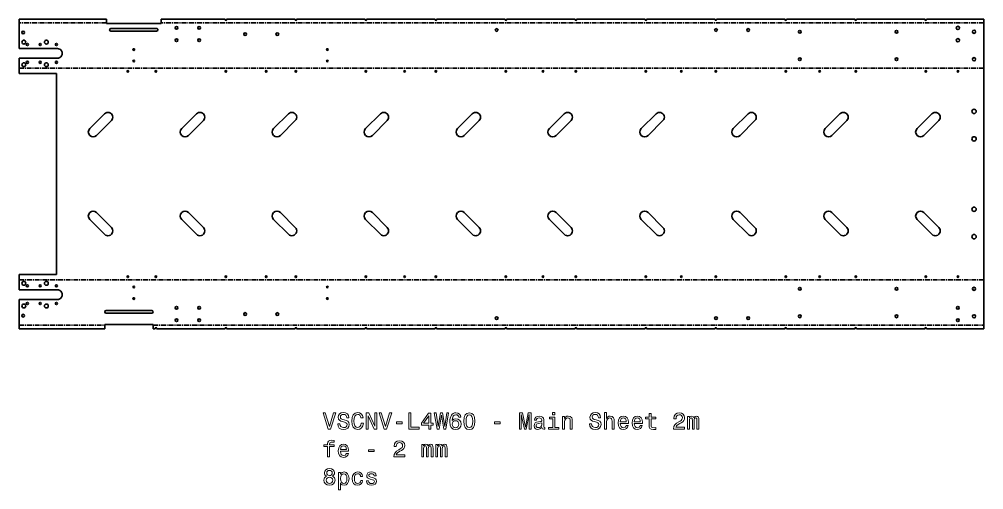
# Model space of a CAD drawing. Extents: x -6853 to 6025, y 489 to 1946.
# Drawn here: x -900 to 2090, y 489 to 1946 of the extents above; entities that cross this region are included whole.
import ezdxf

# ---------------------------------------------------------------- set-up
doc = ezdxf.new("R2010")
doc.units = 0
doc.linetypes.add('AXES', pattern=[24, 15, -3, 3, -3])

msp = doc.modelspace()

# ---------------------------------------------------------------- linework, layer by layer
at = {"color": 7, "lineweight": 35}
for p, q in [((-900.5, 1945.930908), (-900.5, 1855.267456)), ((-900.5, 1945.930908), (-630.5, 1945.930908)), ((-460.5, 1945.930908), (-262.29126, 1945.930908)), ((-257.70874, 1945.930908), (-45.29126, 1945.930908)), ((-40.70874, 1945.930908), (171.70874, 1945.930908)), ((176.29126, 1945.930908), (388.70874, 1945.930908)), ((393.29126, 1945.930908), (605.70874, 1945.930908)), ((610.29126, 1945.930908), (822.70874, 1945.930908)), ((827.29126, 1945.930908), (1039.70874, 1945.930908)), ((1044.29126, 1945.930908), (1256.70874, 1945.930908)), ((1261.29126, 1945.930908), (1473.70874, 1945.930908)), ((1478.29126, 1945.930908), (1690.70874, 1945.930908)), ((1695.29126, 1945.930908), (1907.70874, 1945.930908)), ((1912.29126, 1945.930908), (2089.5, 1945.930908)), ((2089.5, 987.277222), (2089.5, 1945.930908)), ((-630.5, 1932.767456), (-460.5, 1932.767456)), ((-616.25, 1917.767456), (-474.75, 1917.767456)), ((-616.25, 1909.267456), (-474.75, 1909.267456)), ((-900.5, 1855.267456), (-782.5, 1855.267456)), ((-900.5, 1825.267456), (-782.5, 1825.267456)), ((-900.5, 1825.267456), (-900.5, 1777.604004)), ((-900.5, 1777.604004), (-785.5, 1777.604004)), ((-785.5, 1777.604004), (-785.5, 1155.604004)), ((-682.068542, 1607.210693), (-636.106567, 1653.172607)), ((-397.068542, 1607.210693), (-351.106628, 1653.172607)), ((-112.068542, 1607.210693), (-66.106628, 1653.172607)), ((172.931519, 1607.210693), (218.893433, 1653.172607)), ((457.931519, 1607.210693), (503.893433, 1653.172607)), ((742.931519, 1607.210693), (788.893433, 1653.172607)), ((1027.931519, 1607.210693), (1073.893433, 1653.172607)), ((1312.931396, 1607.210693), (1358.893311, 1653.172607)), ((1597.931396, 1607.210693), (1643.893311, 1653.172607)), ((1882.931396, 1607.210693), (1928.893311, 1653.172607)), ((-660.855347, 1585.997437), (-614.893433, 1631.959473)), ((-375.855347, 1585.997437), (-329.893372, 1631.959473)), ((-90.855347, 1585.997437), (-44.893372, 1631.959473)), ((194.144653, 1585.997437), (240.106567, 1631.959473)), ((479.144653, 1585.997437), (525.106567, 1631.959473)), ((764.144653, 1585.997437), (810.106567, 1631.959473)), ((1049.144653, 1585.997437), (1095.106567, 1631.959473)), ((1334.144775, 1585.997437), (1380.106689, 1631.959473)), ((1619.144775, 1585.997437), (1665.106689, 1631.959473)), ((1904.144775, 1585.997437), (1950.106689, 1631.959473)), ((-660.855347, 1347.210693), (-614.893433, 1301.248779)), ((-375.855347, 1347.210693), (-329.893372, 1301.248779)), ((-90.855347, 1347.210693), (-44.893372, 1301.248779)), ((194.144653, 1347.210693), (240.106567, 1301.248779)), ((479.144653, 1347.210693), (525.106567, 1301.248779)), ((764.144653, 1347.210693), (810.106567, 1301.248779)), ((1049.144653, 1347.210693), (1095.106567, 1301.248779)), ((1334.144775, 1347.210693), (1380.106689, 1301.248779)), ((1619.144775, 1347.210693), (1665.106689, 1301.248779)), ((1904.144775, 1347.210693), (1950.106689, 1301.248779)), ((-682.068542, 1325.997559), (-636.106567, 1280.035522)), ((-397.068542, 1325.997559), (-351.106628, 1280.035522)), ((-112.068542, 1325.997559), (-66.106628, 1280.035522)), ((172.931519, 1325.997559), (218.893433, 1280.035522)), ((457.931519, 1325.997559), (503.893433, 1280.035522)), ((742.931519, 1325.997559), (788.893433, 1280.035522)), ((1027.931519, 1325.997559), (1073.893433, 1280.035522)), ((1312.931396, 1325.997559), (1358.893311, 1280.035522)), ((1597.931396, 1325.997559), (1643.893311, 1280.035522)), ((1882.931396, 1325.997559), (1928.893311, 1280.035522)), ((-900.5, 1155.604004), (-785.5, 1155.604004)), ((-900.5, 1155.604004), (-900.5, 1107.940674)), ((-900.5, 1107.940674), (-782.5, 1107.940674)), ((-900.5, 1077.940674), (-782.5, 1077.940674)), ((-900.5, 1077.940674), (-900.5, 987.277222)), ((-631.25, 1043.940674), (-489.75, 1043.940674)), ((-631.25, 1035.440674), (-489.75, 1035.440674)), ((-900.5, 987.277222), (-635.5, 987.277222)), ((-485.5, 1000.440674), (-635.5, 1000.440674)), ((-262.291138, 987.277222), (-474.708862, 987.277222)), ((-45.291138, 987.277222), (-257.708862, 987.277222)), ((171.708862, 987.277222), (-40.708862, 987.277222)), ((388.708862, 987.277222), (176.291138, 987.277222)), ((605.708862, 987.277222), (393.291138, 987.277222)), ((822.708862, 987.277222), (610.291138, 987.277222)), ((1039.708862, 987.277222), (827.291138, 987.277222)), ((1256.708984, 987.277222), (1044.291138, 987.277222)), ((1473.708984, 987.277222), (1261.291016, 987.277222)), ((1690.708984, 987.277222), (1478.291016, 987.277222)), ((1907.708984, 987.277222), (1695.291016, 987.277222)), ((2089.5, 987.277222), (1912.291016, 987.277222))]:
    msp.add_line(p, q, dxfattribs=at)
at = {"color": 7, "lineweight": 35, "ltscale": 0.329086}
for p, q in [((-630.5, 1932.767456), (-630.5, 1945.930908)), ((-460.5, 1945.930908), (-460.5, 1932.767456)), ((-635.5, 987.277222), (-635.5, 1000.440674)), ((-485.5, 1000.440674), (-485.5, 987.277222))]:
    msp.add_line(p, q, dxfattribs=at)
at = {"color": 1, "linetype": 'AXES', "lineweight": 35}
for p, q in [((-630.5, 1934.849243), (-900.5, 1934.849243)), ((2089.5, 1934.849243), (-460.5, 1934.849243)), ((2089.5, 1794.685791), (-900.5, 1794.685791)), ((-900.5, 1138.522339), (2089.5, 1138.522339)), ((-900.5, 998.358948), (-635.5, 998.358948)), ((-485.5, 998.358948), (2089.5, 998.358948))]:
    msp.add_line(p, q, dxfattribs=at)
at = {"color": 7, "lineweight": 35, "ltscale": 0.155222}
msp.add_line((-479.291138, 987.277222), (-485.5, 987.277222), dxfattribs=at)
at = {"color": 7, "lineweight": 13}
for points in [[(73.721901, 726.622559), (61.185879, 684.043335), (48.289627, 726.622559), (41.445244, 726.622559), (57.583572, 676.550537), (64.788185, 676.550537), (80.566284, 726.622559)], [(93.174347, 693.049072), (86.618156, 693.049072), (88.059082, 685.412231), (91.661385, 679.792603), (97.208939, 676.406433), (104.701729, 675.181641), (112.122475, 676.334412), (117.670029, 679.504456), (121.200287, 684.475586), (122.497116, 691.031799), (121.416428, 696.939575), (118.390488, 700.758057), (113.491356, 703.279663), (106.935158, 705.152832), (101.315559, 706.521729), (97.641205, 708.10675), (95.551872, 710.412231), (94.903458, 714.014526), (95.551872, 717.256592), (97.425072, 719.706177), (100.306915, 721.36322), (104.269455, 721.939575), (108.304031, 721.219116), (111.47406, 719.273865), (113.5634, 716.031799), (114.572044, 711.636963), (121.128242, 711.636963), (121.128242, 711.781067), (119.975502, 718.553406), (116.589333, 723.596619), (111.257927, 726.766663), (104.053314, 727.847351), (97.569168, 726.766663), (92.52594, 723.740723), (89.283859, 719.057739), (88.131119, 713.005859), (89.067719, 707.602417), (91.805473, 703.92804), (96.128242, 701.478516), (102.036026, 699.605286), (107.871758, 697.948242), (112.266571, 696.36322), (114.932274, 694.057739), (115.868874, 690.31134), (115.004318, 686.49292), (112.770889, 683.611084), (109.384727, 681.809875), (104.989914, 681.233521), (100.090775, 682.026062), (96.344376, 684.331543), (93.966858, 688.077942)], [(159.600861, 695.138428), (158.159943, 689.086548), (155.78241, 684.763794), (152.468292, 682.098083), (148.57782, 681.233521), (143.894806, 682.530334), (140.220459, 686.420837), (137.770889, 692.760925), (136.978394, 701.550537), (137.770889, 710.268127), (140.148407, 716.680237), (143.822769, 720.570679), (148.57782, 721.939575), (152.036011, 721.219116), (154.989914, 719.201843), (157.29538, 715.959778), (158.880402, 711.49292), (165.724792, 711.49292), (163.5634, 718.33728), (159.817001, 723.524597), (154.701721, 726.766663), (148.57782, 727.919434), (140.940918, 726.118286), (135.105194, 721.075012), (131.358795, 712.789734), (130.061951, 701.550537), (131.358795, 690.31134), (135.105194, 682.026062), (140.940918, 676.910767), (148.57782, 675.181641), (155.278107, 676.550537), (160.681549, 680.368958), (164.5, 686.636963), (166.517288, 695.138428)], [(174.874634, 676.550537), (180.854462, 676.550537), (180.854462, 717.5448), (200.018723, 676.550537), (207.727661, 676.550537), (207.727661, 726.550537), (201.675781, 726.550537), (201.675781, 685.556274), (182.727661, 726.550537), (174.874634, 726.550537)], [(247.208939, 726.622559), (234.672913, 684.043335), (221.776657, 726.622559), (214.932281, 726.622559), (231.070602, 676.550537), (238.275208, 676.550537), (254.053314, 726.622559)], [(306.791077, 676.550537), (338.923645, 676.550537), (338.923645, 682.602417), (313.419312, 682.602417), (313.419312, 726.550537), (306.791077, 726.550537)], [(368.750732, 676.550537), (375.234894, 676.550537), (375.234894, 688.942444), (382.367462, 688.942444), (382.367462, 694.706177), (375.234894, 694.706177), (375.234894, 725.469849), (368.67868, 725.469849), (346.776672, 695.282532), (346.776672, 688.942444), (368.750732, 688.942444)], [(394.543243, 676.550537), (400.883301, 676.550537), (408.087921, 719.922302), (415.508667, 676.550537), (421.560547, 676.550537), (430.350159, 726.622559), (424.586487, 726.622559), (418.390503, 684.043335), (411.257965, 726.622559), (404.989929, 726.622559), (398.001465, 684.043335), (391.805511, 726.622559), (385.897736, 726.622559)], [(468.822815, 713.077942), (467.453918, 718.913635), (464.283905, 723.236389), (459.384766, 725.974182), (453.044708, 726.910767), (448.793976, 726.406433), (445.119629, 725.037598), (441.877563, 722.804138), (439.139801, 719.634094), (436.978424, 715.67157), (435.393402, 710.844482), (434.384766, 705.152832), (434.096588, 698.740723), (435.249329, 688.510193), (438.779572, 681.089417), (444.471222, 676.622559), (452.252197, 675.109619), (459.240662, 676.406433), (464.572083, 679.792603), (468.030304, 685.124023), (469.255066, 691.896362), (468.030304, 698.740723), (464.716187, 704.000122), (459.600891, 707.314209), (453.260834, 708.46698), (446.416473, 707.026062), (441.301178, 702.919434), (442.381866, 710.844482), (444.687347, 716.536133), (448.217621, 719.922302), (453.11676, 721.075012), (456.719055, 720.498657), (459.456818, 718.985718), (461.257965, 716.464111), (462.19455, 713.077942)], [(477.540375, 700.974182), (478.621094, 689.662903), (482.007233, 681.59375), (487.410706, 676.694641), (494.903503, 675.109619), (502.324249, 676.694641), (507.727692, 681.59375), (511.04184, 689.662903), (512.19458, 700.974182), (511.04184, 712.213379), (509.672943, 716.680237), (507.727692, 720.354553), (502.324249, 725.253723), (494.903503, 726.910767), (487.410706, 725.253723), (482.007233, 720.282532), (478.621094, 712.213379)], [(484.456818, 700.974182), (485.033173, 709.691772), (486.834351, 715.959778), (490.076416, 719.634094), (494.903503, 720.930908), (499.658539, 719.634094), (502.900604, 715.959778), (504.701782, 709.691772), (505.278137, 700.974182), (504.701782, 692.18457), (502.900604, 685.916504), (499.658539, 682.242188), (494.903503, 681.017395), (490.076416, 682.242188), (486.834351, 685.916504), (485.033173, 692.18457)], [(650.379028, 676.550537), (655.926575, 676.550537), (655.926575, 721.939575), (665.292542, 676.550537), (671.488525, 676.550537), (680.782471, 721.939575), (680.782471, 676.550537), (686.402039, 676.550537), (686.402039, 726.550537), (677.612427, 726.550537), (668.390503, 682.458313), (659.240662, 726.550537), (650.379028, 726.550537)], [(759.817078, 728.279663), (753.11676, 728.279663), (753.11676, 721.075012), (759.817078, 721.075012)], [(873.866089, 693.049072), (867.309875, 693.049072), (868.750793, 685.412231), (872.353088, 679.792603), (877.900635, 676.406433), (885.393433, 675.181641), (892.814209, 676.334412), (898.361755, 679.504456), (901.892029, 684.475586), (903.188843, 691.031799), (902.108154, 696.939575), (899.082214, 700.758057), (894.183044, 703.279663), (887.626892, 705.152832), (882.007263, 706.521729), (878.332947, 708.10675), (876.243591, 710.412231), (875.595154, 714.014526), (876.243591, 717.256592), (878.11676, 719.706177), (880.998657, 721.36322), (884.961182, 721.939575), (888.995728, 721.219116), (892.165771, 719.273865), (894.255127, 716.031799), (895.263794, 711.636963), (901.819946, 711.636963), (901.819946, 711.781067), (900.667236, 718.553406), (897.281067, 723.596619), (891.949646, 726.766663), (884.745056, 727.847351), (878.260864, 726.766663), (873.217651, 723.740723), (869.975586, 719.057739), (868.822815, 713.005859), (869.75946, 707.602417), (872.497192, 703.92804), (876.819946, 701.478516), (882.727722, 699.605286), (888.563477, 697.948242), (892.958313, 696.36322), (895.624023, 694.057739), (896.560608, 690.31134), (895.696045, 686.49292), (893.462585, 683.611084), (890.076416, 681.809875), (885.681641, 681.233521), (880.782471, 682.026062), (877.036072, 684.331543), (874.658569, 688.077942)], [(913.707581, 676.550537), (920.047607, 676.550537), (920.047607, 698.884827), (920.696045, 704.000122), (922.7854, 707.746521), (926.027466, 710.052002), (930.35022, 710.916504), (933.808411, 710.196045), (935.969849, 708.250854), (937.050537, 705.008728), (937.410767, 700.685974), (937.410767, 676.550537), (943.750793, 676.550537), (943.750793, 701.982788), (943.462646, 707.098083), (942.165771, 711.348816), (937.915039, 715.239319), (931.286804, 716.608154), (927.684509, 716.103882), (924.586548, 714.734985), (921.992859, 712.573608), (920.047607, 709.61969), (920.047607, 728.279663), (913.707581, 728.279663)], [(1052.324341, 708.539001), (1052.324341, 689.15863), (1052.756592, 682.890625), (1054.773926, 678.56781), (1058.808472, 676.046204), (1065.652832, 675.181641), (1073.14563, 675.54187), (1073.14563, 681.017395), (1067.670166, 680.585144), (1062.698975, 681.161499), (1060.033203, 682.962646), (1058.880493, 685.988586), (1058.664307, 690.239319), (1058.664307, 708.539001), (1073.14563, 708.539001), (1073.14563, 713.942444), (1058.664307, 713.942444), (1058.664307, 725.253723), (1052.324341, 725.253723), (1052.324341, 713.942444), (1041.373291, 713.942444), (1041.373291, 708.539001)], [(1127.900513, 676.550537), (1162.266602, 676.550537), (1162.266602, 682.746521), (1135.105225, 682.746521), (1136.618164, 686.13269), (1139.211792, 688.942444), (1147.208984, 694.057739), (1151.459595, 696.219116), (1156.214722, 699.317139), (1159.60083, 702.919434), (1161.546143, 707.170105), (1162.266602, 711.997192), (1161.041748, 718.049072), (1157.65564, 722.804138), (1152.468262, 725.830078), (1145.768066, 726.910767), (1138.851563, 725.685974), (1133.592163, 722.299805), (1130.206055, 716.896362), (1129.053345, 709.763794), (1129.053345, 708.755127), (1135.609497, 708.755127), (1135.609497, 709.331543), (1136.257935, 714.230652), (1138.203125, 717.832947), (1141.301147, 720.138428), (1145.407837, 720.930908), (1149.586426, 720.210449), (1152.684448, 718.409302), (1154.701782, 715.599548), (1155.422241, 712.069275), (1154.917847, 708.755127), (1153.54895, 705.945374), (1151.24353, 703.495789), (1148.073486, 701.334412), (1143.822754, 699.028931), (1136.762207, 694.562073), (1131.791016, 689.807007), (1128.837158, 684.043335), (1127.900513, 676.766663)], [(269.327087, 693.049072), (286.762268, 693.049072), (286.762268, 698.740723), (269.327087, 698.740723)], [(352.828552, 694.706177), (368.750732, 717.112488), (368.750732, 694.706177)], [(462.266602, 691.824341), (461.474091, 687.2854), (459.456818, 683.827209), (456.214722, 681.521729), (452.180145, 680.80127), (447.929443, 681.521729), (444.687347, 683.755127), (442.598022, 687.213379), (441.949615, 691.752258), (442.670074, 696.219116), (444.687347, 699.605286), (448.001465, 701.766663), (452.468323, 702.559204), (456.358826, 701.766663), (459.456818, 699.677368), (461.474091, 696.291199)], [(572.929443, 693.049072), (590.364563, 693.049072), (590.364563, 698.740723), (572.929443, 698.740723)], [(719.831482, 681.59375), (719.831482, 681.377625), (720.191711, 678.92804), (721.2724, 677.198975), (725.811279, 675.830078), (729.341553, 676.406433), (729.341553, 681.305603), (727.828552, 681.089417), (725.811279, 682.026062), (725.45105, 684.907898), (725.45105, 704.936707), (724.586487, 710.052002), (722.06488, 713.654297), (717.670105, 715.815674), (711.474121, 716.608154), (705.422241, 715.743652), (700.955383, 713.294067), (698.145569, 709.475586), (697.208984, 704.432373), (697.208984, 704.000122), (702.900635, 704.000122), (703.404968, 707.026062), (704.98999, 709.187439), (707.583618, 710.484253), (711.257996, 710.988586), (714.788208, 710.628357), (717.309875, 709.547668), (718.822815, 707.674438), (719.327148, 705.080811), (719.03894, 702.054871), (717.88623, 700.54187), (715.004395, 699.821411), (709.600891, 699.245056), (703.404968, 697.948242), (699.010132, 695.642761), (696.416504, 692.040466), (695.623962, 686.709045), (696.344421, 681.953979), (698.577881, 678.423706), (702.180176, 676.190308), (707.151367, 675.397827), (713.851624, 676.910767)], [(719.111023, 690.095215), (718.24646, 686.348816), (715.940979, 683.46698), (712.482727, 681.59375), (708.232056, 680.945374), (705.494263, 681.305603), (703.549011, 682.458313), (702.32428, 684.475586), (701.96405, 687.2854), (702.252197, 689.807007), (703.404968, 691.608154), (708.015869, 693.625488), (713.851624, 694.48999), (719.111023, 696.219116)], [(759.600891, 681.881958), (759.600891, 713.942444), (743.318481, 713.942444), (743.318481, 708.539001), (753.260864, 708.539001), (753.260864, 681.881958), (740.292542, 681.881958), (740.292542, 676.550537), (772.713318, 676.550537), (772.713318, 681.881958)], [(783.592285, 676.550537), (789.932312, 676.550537), (789.932312, 698.884827), (790.58075, 704.000122), (792.670105, 707.746521), (795.91217, 710.052002), (800.234924, 710.916504), (803.693115, 710.196045), (805.854553, 708.250854), (806.935242, 705.008728), (807.295471, 700.685974), (807.295471, 676.550537), (813.635498, 676.550537), (813.635498, 701.982788), (813.347351, 707.098083), (812.050476, 711.348816), (807.799744, 715.239319), (801.171509, 716.608154), (797.497192, 716.103882), (794.39917, 714.734985), (791.733521, 712.429504), (789.644165, 709.331543), (789.644165, 715.239319), (783.592285, 715.239319)], [(962.626892, 694.057739), (987.987122, 694.057739), (988.059143, 697.011658), (986.906433, 705.296936), (983.736389, 711.49292), (978.693176, 715.239319), (971.992859, 716.608154), (965.436707, 715.167236), (960.393433, 711.13269), (957.151367, 704.576477), (955.998657, 695.930969), (957.079346, 687.069275), (960.321411, 680.585144), (965.292603, 676.550537), (971.776733, 675.181641), (977.396362, 676.118286), (982.007324, 678.56781), (985.393433, 682.458313), (987.338684, 687.64563), (981.070679, 687.64563), (979.773865, 684.763794), (977.900696, 682.602417), (972.569275, 680.873291), (968.462646, 681.665833), (965.364624, 684.187439), (963.347351, 688.294067), (962.626892, 693.841614)], [(962.626892, 699.38916), (963.419373, 704.360352), (965.364624, 708.034668), (968.318542, 710.268127), (972.209045, 711.060608), (976.027466, 710.268127), (978.981384, 708.034668), (980.782532, 704.360352), (981.430908, 699.38916)], [(1005.998657, 694.057739), (1031.358887, 694.057739), (1031.430908, 697.011658), (1030.278198, 705.296936), (1027.108154, 711.49292), (1022.064941, 715.239319), (1015.364624, 716.608154), (1008.808472, 715.167236), (1003.765198, 711.13269), (1000.523132, 704.576477), (999.370422, 695.930969), (1000.451111, 687.069275), (1003.693176, 680.585144), (1008.664368, 676.550537), (1015.148499, 675.181641), (1020.768127, 676.118286), (1025.37915, 678.56781), (1028.765137, 682.458313), (1030.710449, 687.64563), (1024.442383, 687.64563), (1023.14563, 684.763794), (1021.272461, 682.602417), (1015.94104, 680.873291), (1011.834412, 681.665833), (1008.736389, 684.187439), (1006.719116, 688.294067), (1005.998657, 693.841614)], [(1005.998657, 699.38916), (1006.791138, 704.360352), (1008.736389, 708.034668), (1011.690308, 710.268127), (1015.580811, 711.060608), (1019.399231, 710.268127), (1022.353149, 708.034668), (1024.154297, 704.360352), (1024.802734, 699.38916)], [(1171.416382, 676.550537), (1177.252075, 676.550537), (1177.252075, 702.4151), (1177.612305, 706.305603), (1178.692993, 709.115356), (1180.350098, 710.772461), (1182.511475, 711.420837), (1184.240601, 710.844482), (1185.393311, 709.403564), (1185.969727, 706.953979), (1186.185791, 703.711914), (1186.185791, 676.550537), (1191.661377, 676.550537), (1191.661377, 702.4151), (1192.021606, 706.233521), (1193.102295, 709.043335), (1194.831299, 710.772461), (1196.992798, 711.420837), (1198.721802, 710.844482), (1199.874634, 709.403564), (1200.595093, 703.711914), (1200.595093, 676.550537), (1206.430786, 676.550537), (1206.430786, 703.279663), (1206.070557, 708.827209), (1204.917847, 713.077942), (1202.612305, 715.67157), (1198.865967, 716.608154), (1194.471069, 715.167236), (1191.084961, 710.988586), (1188.419312, 715.095215), (1183.952393, 716.608154), (1179.845825, 715.167236), (1177.036011, 711.13269), (1177.036011, 715.239319), (1171.416382, 715.239319)], [(55.061958, 622.155701), (55.061958, 590.167236), (61.402016, 590.167236), (61.402016, 622.155701), (75.811234, 622.155701), (75.811234, 627.559143), (61.402016, 627.559143), (61.402016, 629.936707), (61.906342, 632.818542), (63.5634, 634.763794), (66.373199, 635.916504), (70.407776, 636.348816), (75.811234, 636.060608), (75.811234, 641.536133), (68.966858, 641.896362), (62.770893, 641.247925), (58.448128, 639.302673), (55.854469, 635.916504), (55.061958, 631.089417), (55.061958, 627.559143), (43.462536, 627.559143), (43.462536, 622.155701)], [(95.191643, 607.674438), (120.551872, 607.674438), (120.623917, 610.628357), (119.471184, 618.913635), (116.301155, 625.109619), (111.257927, 628.856018), (104.557632, 630.224854), (98.001442, 628.783936), (92.958214, 624.74939), (89.716141, 618.193176), (88.5634, 609.547668), (89.644089, 600.685974), (92.886169, 594.201843), (97.857346, 590.167236), (104.341499, 588.79834), (109.961098, 589.734985), (114.572044, 592.184509), (117.958214, 596.075012), (119.903458, 601.262329), (113.635445, 601.262329), (112.338615, 598.380493), (110.465416, 596.219116), (105.134003, 594.48999), (101.027374, 595.282532), (97.929398, 597.804138), (95.912102, 601.910767), (95.191643, 607.458313)], [(260.465424, 590.167236), (294.831421, 590.167236), (294.831421, 596.36322), (267.670044, 596.36322), (269.182983, 599.74939), (271.776672, 602.559143), (279.773773, 607.674438), (284.024506, 609.835815), (288.779541, 612.933838), (292.16571, 616.536133), (294.110962, 620.786804), (294.831421, 625.613892), (293.606628, 631.665771), (290.220459, 636.420837), (285.033142, 639.446777), (278.332855, 640.527466), (271.416443, 639.302673), (266.157043, 635.916504), (262.770905, 630.513062), (261.618164, 623.380493), (261.618164, 622.371826), (268.174377, 622.371826), (268.174377, 622.948242), (268.822754, 627.847351), (270.768005, 631.449646), (273.865997, 633.755127), (277.972626, 634.547607), (282.151306, 633.827148), (285.249268, 632.026001), (287.266571, 629.216248), (287.98703, 625.685974), (287.482727, 622.371826), (286.113831, 619.562073), (283.80835, 617.112488), (280.638336, 614.951111), (276.387634, 612.64563), (269.327087, 608.178772), (264.355896, 603.423706), (261.402039, 597.660034), (260.465424, 590.383362)], [(347.353058, 590.167236), (353.188782, 590.167236), (353.188782, 616.031799), (353.549011, 619.922302), (354.6297, 622.732056), (356.286774, 624.38916), (358.448151, 625.037537), (360.177246, 624.461182), (361.329987, 623.020264), (361.906372, 620.570679), (362.122498, 617.328613), (362.122498, 590.167236), (367.597992, 590.167236), (367.597992, 616.031799), (367.958221, 619.85022), (369.03891, 622.660034), (370.768036, 624.38916), (372.929413, 625.037537), (374.658508, 624.461182), (375.811249, 623.020264), (376.531708, 617.328613), (376.531708, 590.167236), (382.367462, 590.167236), (382.367462, 616.896362), (382.007233, 622.443909), (380.854492, 626.694641), (378.549011, 629.288269), (374.802612, 630.224854), (370.407806, 628.783936), (367.021637, 624.605286), (364.355927, 628.711914), (359.889069, 630.224854), (355.78244, 628.783936), (352.972656, 624.74939), (352.972656, 628.856018), (347.353058, 628.856018)], [(390.724823, 590.167236), (396.560547, 590.167236), (396.560547, 616.031799), (396.920776, 619.922302), (398.001465, 622.732056), (399.658539, 624.38916), (401.819916, 625.037537), (403.549011, 624.461182), (404.701752, 623.020264), (405.278137, 620.570679), (405.494263, 617.328613), (405.494263, 590.167236), (410.969757, 590.167236), (410.969757, 616.031799), (411.329987, 619.85022), (412.410675, 622.660034), (414.139801, 624.38916), (416.301178, 625.037537), (418.030273, 624.461182), (419.183014, 623.020264), (419.903473, 617.328613), (419.903473, 590.167236), (425.739227, 590.167236), (425.739227, 616.896362), (425.378998, 622.443909), (424.226257, 626.694641), (421.920776, 629.288269), (418.174377, 630.224854), (413.779572, 628.783936), (410.393402, 624.605286), (407.727692, 628.711914), (403.260834, 630.224854), (399.154205, 628.783936), (396.344421, 624.74939), (396.344421, 628.856018), (390.724823, 628.856018)], [(95.191643, 613.005859), (95.984146, 617.977051), (97.929398, 621.651367), (100.883286, 623.884827), (104.773773, 624.677307), (108.592216, 623.884827), (111.546112, 621.651367), (113.34726, 617.977051), (113.995674, 613.005859)], [(182.583557, 606.665771), (200.018723, 606.665771), (200.018723, 612.357422), (182.583557, 612.357422)], [(52.252159, 530.729187), (48.577808, 528.711914), (46.056194, 525.9021), (44.47118, 522.371887), (43.966858, 518.121155), (45.119598, 511.709045), (48.433716, 506.737854), (53.837173, 503.567841), (61.185879, 502.343048), (68.46254, 503.567841), (73.865997, 506.737854), (77.180115, 511.709045), (78.4049, 518.121155), (77.828529, 522.371887), (76.315567, 525.9021), (73.721901, 528.711914), (70.119598, 530.729187), (73.001442, 532.458313), (75.01873, 534.835815), (76.243515, 537.717651), (76.675797, 541.247925), (75.523056, 546.36322), (72.497116, 550.469849), (67.597984, 553.135559), (61.185879, 554.144165), (54.701729, 553.135559), (49.802593, 550.469849), (46.704613, 546.36322), (45.62392, 541.247925), (45.98415, 537.717651), (47.208935, 534.835815)], [(52.4683, 540.67157), (53.04467, 543.841614), (54.773773, 546.291138), (57.511528, 547.804138), (61.185879, 548.380493), (64.788185, 547.804138), (67.52594, 546.291138), (69.255043, 543.841614), (69.903458, 540.67157), (69.255043, 537.429504), (67.52594, 534.907898), (64.788185, 533.250854), (61.185879, 532.746521), (57.511528, 533.322876), (54.773773, 534.907898), (53.04467, 537.429504)], [(95.623917, 536.49292), (95.623917, 542.472717), (89.283859, 542.472717), (89.283859, 488.79837), (95.623917, 488.79837), (95.623917, 509.691742), (97.857346, 506.305573), (100.378967, 504.072144), (106.719017, 502.4151), (112.770889, 503.783966), (117.525932, 507.890594), (120.623917, 514.374756), (121.776657, 523.164368), (120.623917, 531.881958), (117.525932, 538.366089), (112.770889, 542.400696), (106.719017, 543.841614), (103.260803, 543.409302), (100.306915, 542.040466), (97.785301, 539.734985)], [(157.655609, 529.648499), (163.92363, 529.648499), (162.626801, 535.412231), (159.528809, 539.951111), (154.701721, 542.760925), (148.433716, 543.841614), (141.517288, 542.400696), (136.257935, 538.366089), (132.943802, 531.809875), (131.791077, 523.020264), (132.871765, 514.302673), (136.113831, 507.818542), (141.229095, 503.783966), (148.217575, 502.4151), (154.413544, 503.495789), (159.240631, 506.521729), (162.554749, 511.276764), (163.995667, 517.616821), (157.943802, 517.616821), (156.863113, 513.582214), (154.845825, 510.556305), (151.963974, 508.683105), (148.433716, 508.10672), (144.03891, 509.043335), (140.868866, 511.925171), (138.92363, 516.608154), (138.275208, 523.236389), (138.92363, 529.720581), (140.940918, 534.403564), (144.182999, 537.2854), (148.433716, 538.294067), (152.180115, 537.64563), (154.989914, 535.988586), (156.863113, 533.250854)], [(195.335724, 526.334412), (189.211807, 527.77533), (184.672897, 529.432373), (183.159927, 532.818542), (183.592209, 535.196045), (185.105179, 536.925171), (187.554749, 538.005859), (191.085007, 538.438171), (194.471176, 538.005859), (197.136871, 536.709045), (198.865982, 534.763794), (199.586441, 532.170105), (205.78241, 532.170105), (205.78241, 532.314209), (204.701721, 536.997192), (201.747833, 540.67157), (197.136871, 542.977051), (191.085007, 543.841614), (184.96109, 542.977051), (180.494232, 540.599548), (177.684433, 537.069275), (176.81987, 532.602417), (177.468292, 528.279663), (179.48558, 525.253723), (182.799698, 523.092346), (187.626785, 521.579346), (194.687317, 519.85022), (199.010071, 518.049072), (200.162811, 516.608154), (200.595093, 514.446777), (199.946671, 511.781097), (198.217575, 509.763794), (195.407776, 508.466949), (191.661377, 508.034698), (187.698837, 508.466949), (184.817001, 509.979919), (182.87175, 512.429504), (182.079239, 515.815674), (175.955322, 515.815674), (176.963974, 510.051971), (179.917862, 505.873291), (184.600861, 503.351685), (191.085007, 502.4151), (197.857346, 503.351685), (202.828522, 505.873291), (205.854462, 509.907898), (206.93515, 515.167236), (206.142639, 519.706177), (203.90921, 522.804138), (200.234863, 524.821411)], [(50.883286, 518.265259), (51.5317, 522.083679), (53.621037, 524.965515), (56.863113, 526.838745), (61.185879, 527.487122), (65.4366, 526.838745), (68.678673, 524.965515), (70.768013, 522.083679), (71.488472, 518.265259), (70.768013, 514.15863), (68.678673, 511.060608), (65.4366, 509.043335), (61.185879, 508.394928), (56.863113, 509.043335), (53.621037, 511.060608), (51.5317, 514.15863)], [(105.638329, 508.10672), (101.387604, 509.043335), (98.289627, 511.925171), (96.344376, 516.608154), (95.695969, 523.164368), (96.344376, 529.648499), (98.289627, 534.331543), (101.387604, 537.141296), (105.638329, 538.149963), (109.528816, 537.141296), (112.626801, 534.25946), (114.572044, 529.576477), (115.292503, 523.164368), (114.572044, 516.680237), (112.626801, 511.925171), (109.528816, 509.043335)]]:
    msp.add_lwpolyline(points, close=True, dxfattribs=at)
at = {"color": 7, "lineweight": 35}
for centre, radius in [((-412.963989, 1919.16748), 4.25), ((-342.963989, 1919.16748), 4.25), ((579.5, 1912.767456), 4.25), ((1259.5, 1912.767578), 4.25), ((1359.5, 1912.767456), 4.25), ((2009.5, 1919.16748), 5), ((-888.5, 1905.267456), 4.25), ((-412.963989, 1881.16748), 4.25), ((-342.963989, 1881.16748), 4.25), ((-200.5, 1900.267456), 4.25), ((-100.5, 1900.267456), 4.25), ((1519.5, 1907.267456), 4.25), ((1819.5, 1907.267456), 4.25), ((2009.5, 1881.16748), 5), ((2059.5, 1907.267456), 5), ((-886.5, 1875.267456), 6), ((-875.5, 1867.767456), 3.25), ((-835.5, 1867.767456), 3.25), ((-816.5, 1875.267456), 6), ((-785.5, 1867.767456), 3.25), ((-545.5, 1852.267456), 2.5), ((54.5, 1852.267456), 2.5), ((1519.5, 1822.267456), 4.25), ((1819.5, 1822.267456), 4.25), ((2059.5, 1822.267456), 5), ((-886.5, 1805.267456), 6), ((-875.5, 1812.767456), 3.25), ((-835.5, 1812.767456), 3.25), ((-816.5, 1805.267456), 6), ((-785.5, 1812.767456), 3.25), ((-545.5, 1816.767456), 2.5), ((54.5, 1816.767456), 2.5), ((-564, 1784.604004), 2.5), ((-477, 1784.604004), 2.5), ((-260, 1784.604004), 2.5), ((-135, 1784.604004), 2.5), ((-43, 1784.604004), 2.5), ((174, 1784.604004), 2.5), ((294, 1784.604004), 2.5), ((391, 1784.604004), 2.5), ((608, 1784.604004), 2.5), ((723, 1784.604004), 2.5), ((825, 1784.604004), 2.5), ((1042, 1784.604004), 2.5), ((1152, 1784.604004), 2.5), ((1259, 1784.604004), 2.5), ((1476, 1784.604004), 2.5), ((1581, 1784.604004), 2.5), ((1693, 1784.604004), 2.5), ((1910, 1784.604004), 2.5), ((2010, 1784.604004), 2.5), ((2059.5, 1660.604004), 6.75), ((2059.5, 1575.604004), 6.75), ((2059.5, 1357.604004), 6.75), ((2059.5, 1272.604004), 6.75), ((-564, 1148.604004), 2.5), ((-477, 1148.60376), 2.5), ((-260, 1148.60376), 2.5), ((-135, 1148.604004), 2.5), ((-43, 1148.60376), 2.5), ((174, 1148.60376), 2.5), ((294, 1148.604004), 2.5), ((391, 1148.60376), 2.5), ((608, 1148.60376), 2.5), ((723, 1148.604004), 2.5), ((825, 1148.60376), 2.5), ((1042, 1148.60376), 2.5), ((1152, 1148.604004), 2.5), ((1259, 1148.60376), 2.5), ((1476, 1148.60376), 2.5), ((1581, 1148.604004), 2.5), ((1693, 1148.60376), 2.5), ((1910, 1148.60376), 2.5), ((2010, 1148.604004), 2.5), ((-886.5, 1127.940674), 6), ((-875.5, 1120.440674), 3.25), ((-835.5, 1120.440674), 3.25), ((-816.5, 1127.940674), 6), ((-785.5, 1120.440674), 3.25), ((-545.5, 1116.440674), 2.5), ((54.5, 1116.440674), 2.5), ((1519.5, 1110.940674), 4.25), ((1819.5, 1110.940674), 4.25), ((2059.5, 1110.940674), 5), ((-545.5, 1080.940674), 2.5), ((54.5, 1080.940674), 2.5), ((-886.5, 1057.940674), 6), ((-875.5, 1065.440674), 3.25), ((-835.5, 1065.440674), 3.25), ((-816.5, 1057.940674), 6), ((-785.5, 1065.440674), 3.25), ((-412.963989, 1052.040649), 4.25), ((-342.963989, 1052.040649), 4.25), ((2009.5, 1052.040649), 4.25), ((-888.5, 1027.940674), 4.25), ((-412.963989, 1014.040649), 4.25), ((-342.963989, 1014.040649), 4.25), ((-200.5, 1032.940674), 4.25), ((-100.5, 1032.940674), 4.25), ((579.5, 1020.440674), 4.25), ((1259.5, 1020.440613), 4.25), ((1359.5, 1020.440674), 4.25), ((1519.5, 1025.940674), 4.25), ((1819.5, 1025.940674), 4.25), ((2009.5, 1014.040649), 4.25), ((2059.5, 1025.940674), 5)]:
    msp.add_circle(centre, radius, dxfattribs=at)
for centre, radius, start, end in [((-260, 1944.930908), 2.5, 156.421823, 23.57818), ((-43, 1944.930908), 2.5, 156.421823, 23.57818), ((174, 1944.930908), 2.5, 156.421823, 23.57818), ((391, 1944.930908), 2.5, 156.421823, 23.57818), ((608, 1944.930908), 2.5, 156.421823, 23.57818), ((825, 1944.930908), 2.5, 156.421823, 23.57818), ((1042, 1944.930908), 2.5, 156.421823, 23.57818), ((1259, 1944.930908), 2.5, 156.421823, 23.57818), ((1476, 1944.930908), 2.5, 156.421823, 23.57818), ((1693, 1944.930908), 2.5, 156.421823, 23.57818), ((1910, 1944.930908), 2.5, 156.421823, 23.57818), ((-616.25, 1913.517456), 4.25, 90.000003, 269.999997), ((-474.75, 1913.517456), 4.25, 269.999997, 90.000003), ((-782.5, 1840.267456), 15, 269.999997, 90.000003), ((-625.5, 1642.56604), 15, 314.999992, 135), ((-340.5, 1642.56604), 15, 314.999992, 135), ((-55.5, 1642.56604), 15, 314.999992, 135), ((229.5, 1642.56604), 15, 314.999992, 135), ((514.5, 1642.56604), 15, 314.999992, 135), ((799.5, 1642.56604), 15, 314.999992, 135), ((1084.5, 1642.56604), 15, 314.999992, 135), ((1369.5, 1642.56604), 15, 314.999992, 135), ((1654.5, 1642.56604), 15, 314.999992, 135), ((1939.5, 1642.56604), 15, 314.999992, 135), ((-671.461914, 1596.604004), 15, 135, 314.999992), ((-386.461914, 1596.604004), 15, 135, 314.999992), ((-101.461914, 1596.604004), 15, 135, 314.999992), ((183.538086, 1596.604004), 15, 135, 314.999992), ((468.538086, 1596.604004), 15, 135, 314.999992), ((753.538086, 1596.604004), 15, 135, 314.999992), ((1038.538086, 1596.604004), 15, 135, 314.999992), ((1323.538086, 1596.604004), 15, 135, 314.999992), ((1608.538086, 1596.604004), 15, 135, 314.999992), ((1893.538086, 1596.604004), 15, 135, 314.999992), ((-671.461914, 1336.604004), 15, 45.000001, 225), ((-386.461914, 1336.604004), 15, 45.000001, 225), ((-101.461914, 1336.604004), 15, 45.000001, 225), ((183.538086, 1336.604004), 15, 45.000001, 225), ((468.538086, 1336.604004), 15, 45.000001, 225), ((753.538086, 1336.604004), 15, 45.000001, 225), ((1038.538086, 1336.604004), 15, 45.000001, 225), ((1323.538086, 1336.604004), 15, 45.000001, 225), ((1608.538086, 1336.604004), 15, 45.000001, 225), ((1893.538086, 1336.604004), 15, 45.000001, 225), ((-625.5, 1290.64209), 15, 225, 45.000001), ((-340.5, 1290.64209), 15, 225, 45.000001), ((-55.5, 1290.64209), 15, 225, 45.000001), ((229.5, 1290.64209), 15, 225, 45.000001), ((514.5, 1290.64209), 15, 225, 45.000001), ((799.5, 1290.64209), 15, 225, 45.000001), ((1084.5, 1290.64209), 15, 225, 45.000001), ((1369.5, 1290.64209), 15, 225, 45.000001), ((1654.5, 1290.64209), 15, 225, 45.000001), ((1939.5, 1290.64209), 15, 225, 45.000001), ((-782.5, 1092.940674), 15, 269.999997, 90.000003), ((-631.25, 1039.690674), 4.25, 90.000003, 269.999997), ((-489.75, 1039.690674), 4.25, 269.999997, 90.000003), ((-477, 988.277588), 2.5, 336.41307, 203.586933), ((-260, 988.277588), 2.5, 336.41307, 203.586933), ((-43, 988.277588), 2.5, 336.41307, 203.586933), ((174, 988.277588), 2.5, 336.41307, 203.586933), ((391, 988.277588), 2.5, 336.41307, 203.586933), ((608, 988.277588), 2.5, 336.41307, 203.586933), ((825, 988.277588), 2.5, 336.41307, 203.586933), ((1042, 988.277588), 2.5, 336.41307, 203.586933), ((1259, 988.277588), 2.5, 336.41307, 203.586933), ((1476, 988.277588), 2.5, 336.41307, 203.586933), ((1693, 988.277588), 2.5, 336.41307, 203.586933), ((1910, 988.277588), 2.5, 336.41307, 203.586933)]:
    msp.add_arc(centre, radius, start, end, dxfattribs=at)

doc.saveas('drawing.dxf')
